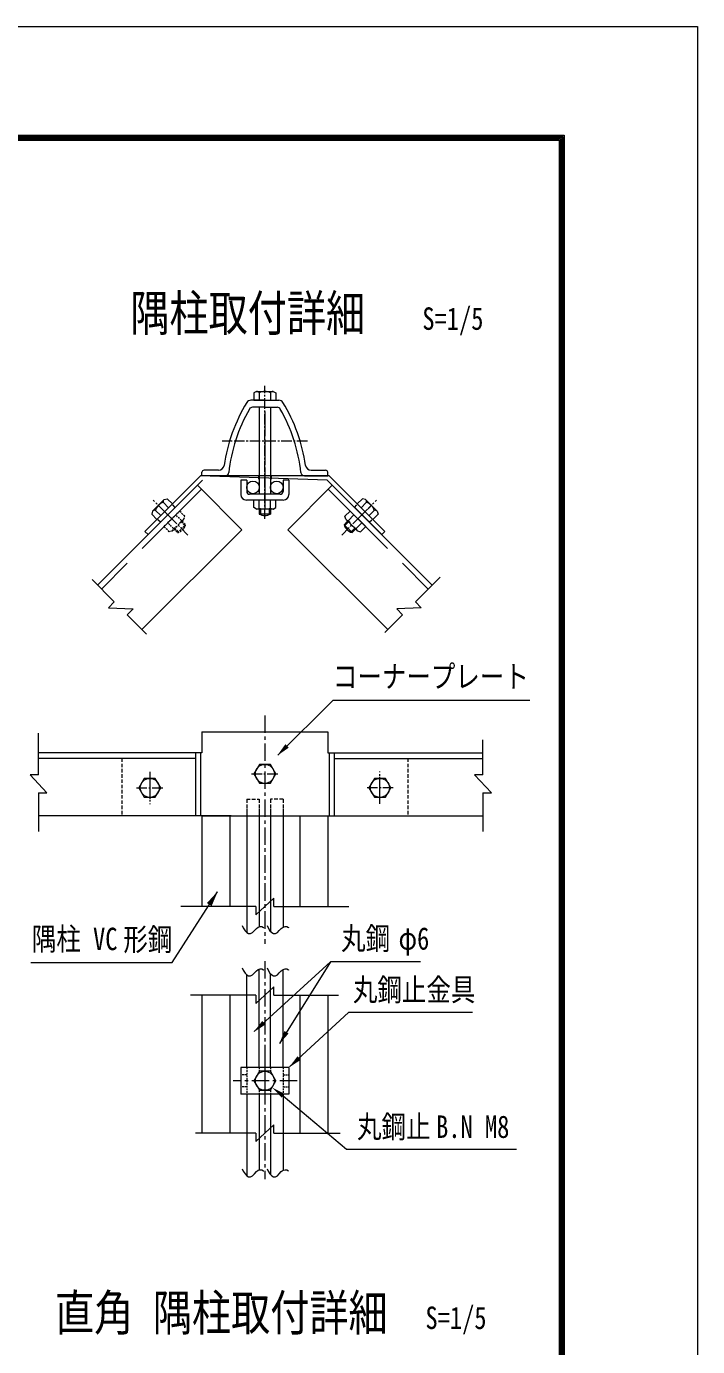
# Model space of a CAD drawing. Units: millimetres, scale not verified, with parts at other scales. Extents: x -4455 to 4455, y -3150 to 3150.
# Drawn here: x 3014 to 4455, y 317 to 3150 of the extents above; entities that cross this region are included whole.
import ezdxf
from ezdxf.enums import TextEntityAlignment as Align

# ---------------------------------------------------------------- set-up
doc = ezdxf.new("R2010")
doc.units = ezdxf.units.MM
doc.header["$LTSCALE"] = 30
for name, pattern in [('DASHED', [7.5, 6, -1.5]), ('USER1', [2, 1.25, -0.25, 0.25, -0.25]), ('USER2', [1.125, 0.75, -0.125, 0.125, -0.125]), ('USER3', [0.1875, 0.125, -0.0625]), ('USER5', [0.375, 0.25, -0.125])]:
    doc.linetypes.add(name, pattern=pattern)
for name, color, linetype, lineweight in [('0-0_D-STR-TXT', 3, 'Continuous', 13), ('0-2_D-STR-DIM', 4, 'Continuous', 13), ('0-3_D-BMK', 2, 'USER2', 13), ('0-4_D-STR1', 1, 'Continuous', 18), ('0-5_D-STR3', 3, 'Continuous', 13), ('0-B_7詳細', 3, 'Continuous', 18), ('1-0_D-TTL', 7, 'Continuous', 9)]:
    doc.layers.add(name, color=color, linetype=linetype, lineweight=lineweight)
doc.layers.add('0-8_D-TTL-TXT', color=7, linetype='Continuous')
doc.styles.add('ＭＳ ゴシック', font='')
doc.styles.get('ＭＳ ゴシック').set_extended_font_data('MS Gothic')

msp = doc.modelspace()

# ---------------------------------------------------------------- linework, layer by layer
at = {"layer": '0-0_D-STR-TXT'}
msp.add_lwpolyline([(3023.64, 1141.45), (3327.39, 1141.45), (3424.2, 1292.64)], dxfattribs=at)
msp.add_solid([(3425.44, 1294.58), (3411.88, 1262.3), (3401.79, 1268.76)], dxfattribs=at)
at = {"layer": '0-2_D-STR-DIM'}
for p, q in [((3040.36, 1543.94), (3040.36, 1633.45)), ((3994.21, 1543.94), (3994.21, 1618.97)), ((3022.36, 1543.94), (3058.36, 1505.17)), ((3040.36, 1543.94), (3022.36, 1543.94)), ((3976.21, 1543.94), (4012.21, 1505.17)), ((3994.21, 1543.94), (3976.21, 1543.94)), ((3040.36, 1505.17), (3040.36, 1422.64)), ((3040.36, 1505.17), (3058.36, 1505.17)), ((3994.21, 1505.17), (3994.21, 1422.64)), ((3994.21, 1505.17), (4012.21, 1505.17)), ((3506.72, 1243.39), (3545.5, 1279.39)), ((3545.5, 1261.39), (3545.5, 1279.39)), ((3506.72, 1261.39), (3346.02, 1261.39)), ((3506.72, 1261.39), (3506.72, 1243.39)), ((3506.72, 1052.94), (3545.5, 1088.94)), ((3545.5, 1070.94), (3545.5, 1088.94)), ((3506.72, 1070.94), (3366.73, 1070.94)), ((3506.72, 1070.94), (3506.72, 1052.94)), ((3545.5, 1070.94), (3684.28, 1070.94)), ((3506.72, 774.81), (3377.1, 774.81)), ((3545.5, 774.81), (3545.5, 792.81)), ((3545.5, 774.81), (3687.49, 774.81))]:
    msp.add_line(p, q, dxfattribs=at)
for points in [[(3477.57, 1220.47), (3479.83, 1215.34), (3483.51, 1209.32), (3487.31, 1205.34), (3491.21, 1203.41), (3495.24, 1203.53), (3499.37, 1205.69), (3503.63, 1209.89), (3507.86, 1214.33), (3511.93, 1217.17), (3515.84, 1218.41), (3519.6, 1218.06), (3523.2, 1216.12), (3523.57, 1215.74)], [(3531.11, 1220.47), (3533.38, 1215.34), (3537.06, 1209.32), (3540.85, 1205.34), (3544.76, 1203.41), (3548.78, 1203.53), (3552.92, 1205.69), (3557.17, 1209.89), (3561.4, 1214.33), (3565.47, 1217.17), (3569.39, 1218.41), (3573.14, 1218.06), (3576.74, 1216.12), (3577.11, 1215.74)], [(3477.57, 1129.68), (3479.83, 1124.55), (3483.51, 1118.53), (3487.31, 1114.55), (3491.21, 1112.62), (3495.24, 1112.73), (3499.37, 1114.89), (3503.63, 1119.1), (3507.86, 1123.53), (3511.93, 1126.37), (3515.84, 1127.62), (3519.6, 1127.27), (3523.2, 1125.32), (3523.57, 1124.94)], [(3531.11, 1129.68), (3533.38, 1124.55), (3537.06, 1118.53), (3540.85, 1114.55), (3544.76, 1112.62), (3548.78, 1112.73), (3552.92, 1114.89), (3557.17, 1119.1), (3561.4, 1123.53), (3565.47, 1126.37), (3569.39, 1127.62), (3573.14, 1127.27), (3576.74, 1125.32), (3577.11, 1124.94)], [(3506.72, 774.81), (3506.72, 756.81), (3545.5, 792.81)], [(3477.57, 698.43), (3479.83, 693.3), (3483.51, 687.27), (3487.31, 683.3), (3491.21, 681.37), (3495.24, 681.48), (3499.37, 683.64), (3503.63, 687.85), (3507.86, 692.28), (3511.93, 695.12), (3515.84, 696.37), (3519.6, 696.02), (3523.2, 694.07), (3523.57, 693.69)], [(3531.11, 698.43), (3533.38, 693.3), (3537.06, 687.27), (3540.85, 683.3), (3544.76, 681.37), (3548.78, 681.48), (3552.92, 683.64), (3557.17, 687.85), (3561.4, 692.28), (3565.47, 695.12), (3569.39, 696.37), (3573.14, 696.02), (3576.74, 694.07), (3577.11, 693.69)]]:
    msp.add_lwpolyline(points, dxfattribs=at)
at = {"layer": '0-3_D-BMK'}
for p, q in [((3526.11, 2093.31), (3526.11, 2378.6)), ((3617.5, 2260.16), (3434.34, 2260.16)), ((3361.15, 2058.6), (3286.17, 2133.59)), ((3691.07, 2058.6), (3766.05, 2133.59)), ((3279.13, 1550.19), (3279.13, 1480.8)), ((3279.13, 1539.96), (3279.13, 1492.13)), ((3497.55, 1546.05), (3554.67, 1546.05)), ((3773.09, 1481.82), (3773.09, 1551.21)), ((3773.09, 1492.04), (3773.09, 1539.88)), ((3250.57, 1516), (3307.69, 1516)), ((3801.65, 1516), (3744.52, 1516))]:
    msp.add_line(p, q, dxfattribs=at)
at = {"layer": '0-3_D-BMK', "linetype": 'USER1'}
for p, q in [((3526.11, 1671.23), (3526.11, 1181.15)), ((3526.11, 1144.11), (3526.11, 848.83))]:
    msp.add_line(p, q, dxfattribs=at)
at = {"layer": '0-4_D-STR1'}
for p, q in [((3526.11, 2347.76), (3496.11, 2347.76)), ((3526.11, 2332.76), (3499.48, 2332.76)), ((3526.11, 2347.76), (3556.11, 2347.76)), ((3391.11, 2185.76), (3391.11, 2193.26)), ((3441.31, 2185.76), (3391.11, 2185.76)), ((3426.76, 2197.76), (3395.61, 2197.76)), ((3610.91, 2185.76), (3661.11, 2185.76)), ((3625.45, 2197.76), (3656.61, 2197.76)), ((3661.11, 2185.76), (3661.11, 2193.26)), ((3476.94, 2070.1), (3381.48, 2165.56)), ((3575.28, 2070.1), (3670.74, 2165.56)), ((3660.13, 2176.16), (3885.25, 1951.04)), ((3476.94, 2070.1), (3262.43, 1855.58)), ((3575.28, 2070.1), (3789.79, 1855.58)), ((3391.11, 1591.05), (3040.36, 1591.05)), ((3661.11, 1591.05), (3994.21, 1591.05)), ((3377.5, 1579.05), (3040.36, 1579.05)), ((3674.72, 1579.05), (3991.96, 1579.05)), ((3454.02, 1456.05), (3040.36, 1456.05)), ((3391.11, 1456.05), (3391.11, 1261.39)), ((3451.11, 1456.05), (3451.11, 1261.39)), ((3600.45, 1456.05), (3994.21, 1456.05)), ((3601.11, 1456.05), (3601.11, 1261.39)), ((3661.11, 1456.05), (3661.11, 1261.39)), ((3391.11, 1070.94), (3391.11, 774.81)), ((3451.11, 1070.94), (3451.11, 774.81)), ((3601.11, 1070.94), (3601.11, 774.81)), ((3661.11, 1070.94), (3661.11, 774.81))]:
    msp.add_line(p, q, dxfattribs=at)
at = {"layer": '0-4_D-STR1', "linetype": 'DASHED'}
for p, q in [((3389.96, 2157.07), (3175.45, 1942.56)), ((3662.25, 2157.07), (3876.77, 1942.56))]:
    msp.add_line(p, q, dxfattribs=at)
at = {"layer": '0-4_D-STR1'}
for centre, radius, start, end in [((3794.83, 2155.82), 360, 148.65793, 171.65211), ((3794.83, 2155.82), 348, 150.15745, 173.95476), ((3496.11, 2337.26), 10.5, 90, 146.38009), ((3499.48, 2325.26), 7.5, 90, 150.15745), ((3552.73, 2325.26), 7.5, 29.84255, 90), ((3556.11, 2337.26), 10.5, 33.61991, 90), ((3257.38, 2155.82), 348, 6.04524, 29.84255), ((3257.38, 2155.82), 360, 8.34789, 31.34207), ((3395.61, 2193.26), 4.5, 90, 180), ((3426.76, 2209.76), 12, 270, 351.98548), ((3441.31, 2193.26), 7.5, 270, 353.95476), ((3610.91, 2193.26), 7.5, 186.04524, 270), ((3625.45, 2209.76), 12, 188.01452, 270), ((3656.61, 2193.26), 4.5, 0, 90)]:
    msp.add_arc(centre, radius, start, end, dxfattribs=at)
at = {"layer": '0-5_D-STR3'}
for p, q in [((3508.47, 2366.96), (3502.59, 2363.57)), ((3502.59, 2363.57), (3502.59, 2347.76)), ((3508.47, 2366.96), (3543.75, 2366.96)), ((3514.11, 2363.57), (3514.11, 2347.76)), ((3538.11, 2363.57), (3538.11, 2347.76)), ((3543.75, 2366.96), (3549.63, 2363.57)), ((3549.63, 2363.57), (3549.63, 2347.76)), ((3502.59, 2347.76), (3549.63, 2347.76)), ((3526.11, 2347.76), (3503.61, 2347.76)), ((3514.11, 2332.76), (3514.11, 2146.16)), ((3538.11, 2332.76), (3538.11, 2146.16)), ((3388.11, 2185.76), (3268.62, 2066.28)), ((3664.11, 2185.76), (3388.11, 2185.76)), ((3660.13, 2176.16), (3388.11, 2185.76)), ((3664.11, 2185.76), (3783.59, 2066.28)), ((3392.09, 2176.16), (3166.97, 1951.04)), ((3392.09, 2176.16), (3275.41, 2059.49)), ((3487.11, 2176.16), (3474.51, 2176.16)), ((3474.51, 2176.16), (3474.51, 2145.56)), ((3487.11, 2176.16), (3487.11, 2152.16)), ((3565.11, 2176.16), (3565.11, 2152.16)), ((3577.71, 2176.16), (3565.11, 2176.16)), ((3577.71, 2176.16), (3577.71, 2145.56)), ((3660.13, 2176.16), (3776.81, 2059.49)), ((3309.95, 2134.75), (3285, 2109.81)), ((3327.68, 2125.34), (3294.42, 2092.07)), ((3308.36, 2128.37), (3319.54, 2117.19)), ((3309.95, 2134.75), (3316.51, 2136.51)), ((3316.51, 2136.51), (3327.68, 2125.34)), ((3565.71, 2133.56), (3486.51, 2133.56)), ((3559.11, 2146.16), (3493.11, 2146.16)), ((3549.63, 2133.56), (3502.59, 2133.56)), ((3502.59, 2117.69), (3502.59, 2133.56)), ((3514.11, 2116.42), (3514.11, 2133.56)), ((3538.11, 2116.42), (3538.11, 2133.56)), ((3735.71, 2136.51), (3724.54, 2125.34)), ((3724.54, 2125.34), (3757.8, 2092.07)), ((3743.86, 2128.37), (3732.68, 2117.19)), ((3742.27, 2134.75), (3735.71, 2136.51)), ((3742.27, 2134.75), (3767.22, 2109.81)), ((3285, 2109.81), (3283.24, 2103.25)), ((3283.24, 2103.25), (3294.42, 2092.07)), ((3291.39, 2111.4), (3302.57, 2100.22)), ((3508.35, 2114.36), (3502.59, 2117.69)), ((3543.87, 2114.36), (3508.35, 2114.36)), ((3514.11, 2114.36), (3514.11, 2103.7)), ((3538.11, 2103.7), (3514.11, 2103.7)), ((3538.11, 2114.36), (3538.11, 2103.7)), ((3698.04, 2098.84), (3709.26, 2110.06)), ((3699.76, 2092.41), (3698.04, 2098.84)), ((3705.29, 2089.8), (3717.41, 2101.92)), ((3742.52, 2076.8), (3709.26, 2110.06)), ((3760.83, 2111.4), (3749.65, 2100.22)), ((3768.97, 2103.25), (3757.8, 2092.07)), ((3767.22, 2109.81), (3768.97, 2103.25)), ((3703.83, 2088.34), (3696.29, 2080.8)), ((3713.26, 2063.83), (3696.29, 2080.8)), ((3724.88, 2067.3), (3699.76, 2092.41)), ((3720.8, 2071.37), (3713.26, 2063.83)), ((3722.26, 2072.83), (3734.38, 2084.95))]:
    msp.add_line(p, q, dxfattribs=at)
at = {"layer": '0-5_D-STR3', "color": 1, "linetype": 'USER1'}
for p, q in [((3335.57, 2084.19), (3294.4, 2125.36)), ((3716.65, 2084.19), (3757.82, 2125.36)), ((3716.65, 2084.19), (3757.82, 2125.36))]:
    msp.add_line(p, q, dxfattribs=at)
at = {"layer": '0-5_D-STR3', "color": 1, "linetype": 'USER3'}
for p, q in [((3309.69, 2076.8), (3342.96, 2110.06)), ((3346.93, 2089.8), (3334.81, 2101.92)), ((3320.92, 2065.57), (3309.69, 2076.8)), ((3329.96, 2072.83), (3317.84, 2084.95)), ((3327.34, 2067.3), (3352.46, 2092.41)), ((3331.42, 2071.37), (3338.95, 2063.83)), ((3333.11, 2073.07), (3341.51, 2064.67)), ((3338.95, 2063.83), (3355.92, 2080.8)), ((3346.69, 2086.64), (3355.08, 2078.25)), ((3348.39, 2088.34), (3355.92, 2080.8)), ((3327.34, 2067.3), (3320.92, 2065.57))]:
    msp.add_line(p, q, dxfattribs=at)
at = {"layer": '0-5_D-STR3', "color": 1, "linetype": 'USER5'}
for p, q in [((3333.75, 2117.83), (3326.96, 2124.61)), ((3718.47, 2117.83), (3725.26, 2124.61)), ((3718.47, 2117.83), (3725.26, 2124.61)), ((3301.93, 2086.01), (3295.14, 2092.79)), ((3750.29, 2086.01), (3757.08, 2092.79)), ((3750.29, 2086.01), (3757.08, 2092.79))]:
    msp.add_line(p, q, dxfattribs=at)
at = {"layer": '0-5_D-STR3', "color": 1}
for p, q in [((3516.51, 2114.36), (3516.51, 2102.49)), ((3535.71, 2114.36), (3535.71, 2102.49)), ((3705.53, 2086.64), (3697.13, 2078.25)), ((3719.11, 2073.07), (3710.71, 2064.67))]:
    msp.add_line(p, q, dxfattribs=at)
at = {"layer": '0-5_D-STR3'}
for points in [[(3543.87, 2114.36), (3549.63, 2117.69), (3549.63, 2133.56)], [(3724.88, 2067.3), (3731.3, 2065.57), (3742.52, 2076.8)]]:
    msp.add_lwpolyline(points, dxfattribs=at)
at = {"layer": '0-5_D-STR3', "color": 1, "linetype": 'USER3'}
msp.add_lwpolyline([(3352.46, 2092.41), (3354.18, 2098.84), (3342.96, 2110.06)], dxfattribs=at)
at = {"layer": '0-5_D-STR3'}
for centre, radius, start, end in [((3508.77, 2361.09), 5.88, 24.94299, 92.968), ((3526.11, 2344.06), 22.91, 58.40741, 121.59259), ((3543.44, 2361.09), 5.88, 87.032, 155.05701), ((3313.67, 2106.08), 22.91, 103.40741, 166.59259), ((3313.89, 2130.38), 5.88, 132.032, 200.05701), ((3486.51, 2145.56), 12, 180, 270), ((3559.11, 2152.16), 6, 270, 0), ((3565.71, 2145.56), 12, 270, 0), ((3738.33, 2130.38), 5.88, 339.94299, 47.968), ((3738.55, 2106.08), 22.91, 13.40741, 76.59259), ((3289.37, 2105.87), 5.88, 69.94299, 137.968), ((3508.35, 2123.45), 9.09, 270, 309.3382), ((3526.11, 2150.36), 36, 250.52878, 289.47122), ((3526.11, 2124.49), 24, 240, 300), ((3543.87, 2123.45), 9.09, 230.6618, 270), ((3762.85, 2105.87), 5.88, 42.032, 110.05701), ((3719.48, 2087.01), 24, 195, 255), ((3706.18, 2098.84), 9.09, 225, 264.3382), ((3737.77, 2105.31), 36, 205.52878, 244.47122), ((3731.3, 2073.72), 9.09, 185.6618, 225)]:
    msp.add_arc(centre, radius, start, end, dxfattribs=at)
at = {"layer": '0-5_D-STR3', "color": 1, "linetype": 'USER3'}
for centre, radius, start, end in [((3320.92, 2073.72), 9.09, 315, 354.3382), ((3314.45, 2105.31), 36, 295.52878, 334.47122), ((3332.74, 2087.01), 24, 285, 345), ((3346.03, 2098.84), 9.09, 275.6618, 315)]:
    msp.add_arc(centre, radius, start, end, dxfattribs=at)
at = {"layer": '0-B_7詳細', "color": 7, "lineweight": 9}
for p, q in [((3526.11, 2332.76), (3552.73, 2332.76)), ((3275.41, 2059.49), (3268.62, 2066.28)), ((3776.81, 2059.49), (3783.59, 2066.28)), ((3391.11, 1636.05), (3661.11, 1636.05)), ((3391.11, 1636.05), (3391.11, 1591.05)), ((3661.11, 1636.05), (3661.11, 1591.05)), ((3377.5, 1591.05), (3377.5, 1456.05)), ((3388.11, 1591.05), (3388.11, 1456.05)), ((3664.11, 1591.05), (3664.11, 1456.05)), ((3674.72, 1591.05), (3674.72, 1456.05)), ((3391.11, 1456.05), (3661.11, 1456.05)), ((3487.16, 1471.05), (3487.16, 1205.5)), ((3514.16, 1471.05), (3514.16, 1217.88)), ((3538.06, 1471.05), (3538.06, 1208.27)), ((3565.06, 1471.05), (3565.06, 1216.88)), ((3487.16, 915.76), (3487.16, 1114.7)), ((3514.16, 915.76), (3514.16, 1127.08)), ((3538.06, 915.76), (3538.06, 1117.47)), ((3565.06, 915.76), (3565.06, 1126.08)), ((3474.51, 915.76), (3474.51, 858.76)), ((3577.71, 915.76), (3474.51, 915.76)), ((3577.71, 915.76), (3577.71, 858.76)), ((3577.71, 858.76), (3474.51, 858.76)), ((3487.16, 858.76), (3487.16, 683.45)), ((3514.16, 858.76), (3514.16, 695.83)), ((3538.06, 858.76), (3538.06, 686.22)), ((3565.06, 858.76), (3565.06, 694.83))]:
    msp.add_line(p, q, dxfattribs=at)
at = {"layer": '0-B_7詳細', "color": 1, "linetype": 'USER1'}
for p, q in [((3526.11, 2323.78), (3526.11, 2165.2)), ((3526.11, 2308.56), (3526.11, 2176.94)), ((3526.11, 2261.58), (3526.11, 2114.27)), ((3526.11, 2246.49), (3526.11, 2114.27)), ((3526.11, 2157.43), (3526.11, 2123.05)), ((3526.11, 933.67), (3526.11, 676.29)), ((3595.65, 887.26), (3458.3, 887.26))]:
    msp.add_line(p, q, dxfattribs=at)
at = {"layer": '0-B_7詳細', "color": 1, "linetype": 'USER5'}
for p, q in [((3512.61, 2185.76), (3512.61, 2176.16)), ((3539.61, 2185.76), (3539.61, 2176.16))]:
    msp.add_line(p, q, dxfattribs=at)
at = {"layer": '0-B_7詳細', "color": 4}
for p, q in [((3203.02, 1914.99), (3155.15, 1962.85)), ((3849.2, 1914.99), (3902.63, 1968.42)), ((3203.02, 1914.99), (3190.29, 1902.26)), ((3190.29, 1902.26), (3243.16, 1900.3)), ((3230.43, 1887.58), (3243.16, 1900.3)), ((3861.93, 1902.26), (3809.06, 1900.3)), ((3821.78, 1887.58), (3809.06, 1900.3)), ((3849.2, 1914.99), (3861.93, 1902.26)), ((3230.43, 1887.58), (3272.28, 1845.73)), ((3821.78, 1887.58), (3783.63, 1849.42)), ((3545.5, 1261.39), (3706.26, 1261.39)), ((3667.21, 1142.37), (3557.71, 967.65))]:
    msp.add_line(p, q, dxfattribs=at)
at = {"layer": '0-B_7詳細', "linetype": 'USER5'}
for p, q in [((3219.13, 1579.05), (3219.13, 1456.05)), ((3833.09, 1579.05), (3833.09, 1456.05)), ((3487.16, 1491.39), (3487.16, 1471.05)), ((3487.16, 1491.39), (3514.16, 1491.39)), ((3514.16, 1491.39), (3514.16, 1471.05)), ((3538.06, 1491.39), (3538.06, 1471.05)), ((3565.06, 1491.39), (3538.06, 1491.39)), ((3565.06, 1491.39), (3565.06, 1471.05))]:
    msp.add_line(p, q, dxfattribs=at)
at = {"layer": '0-B_7詳細', "color": 1, "linetype": 'USER3'}
for p, q in [((3487.11, 915.76), (3487.11, 858.76)), ((3514.16, 915.76), (3514.16, 907.31)), ((3538.06, 915.76), (3538.06, 907.31)), ((3565.11, 915.76), (3565.11, 858.76)), ((3487.11, 900.01), (3474.51, 900.01)), ((3565.11, 900.01), (3577.71, 900.01)), ((3487.11, 874.51), (3474.51, 874.51)), ((3514.16, 867.22), (3514.16, 858.76)), ((3538.06, 867.22), (3538.06, 858.76)), ((3565.11, 874.51), (3577.71, 874.51))]:
    msp.add_line(p, q, dxfattribs=at)
at = {"layer": '0-B_7詳細', "color": 1}
for p, q in [((3565.47, 855.12), (3701.08, 740.17)), ((3701.08, 740.17), (4066.48, 740.17))]:
    msp.add_line(p, q, dxfattribs=at)
at = {"layer": '0-B_7詳細', "color": 4}
for points in [[(4094.64, 1703.47), (3672.03, 1703.47), (3553.88, 1586.27)], [(3859.98, 1142.37), (3667.21, 1142.37), (3503.33, 992.97)]]:
    msp.add_lwpolyline(points, dxfattribs=at)
at = {"layer": '0-B_7詳細'}
for points in [[(3549.63, 1546.05), (3537.87, 1566.42), (3514.35, 1566.42), (3502.59, 1546.05), (3514.35, 1525.68), (3537.87, 1525.68)], [(3302.65, 1516), (3290.89, 1536.37), (3267.37, 1536.37), (3255.61, 1516), (3267.37, 1495.64), (3290.89, 1495.64)], [(3749.57, 1516), (3761.33, 1495.64), (3784.85, 1495.64), (3796.61, 1516), (3784.85, 1536.37), (3761.33, 1536.37)], [(3549.63, 887.26), (3537.87, 907.63), (3514.35, 907.63), (3502.59, 887.26), (3514.35, 866.9), (3537.87, 866.9)]]:
    msp.add_lwpolyline(points, close=True, dxfattribs=at)
at = {"layer": '0-B_7詳細', "color": 1}
msp.add_lwpolyline([(3971.75, 1033.78), (3705.71, 1033.78), (3579.18, 917.12)], dxfattribs=at)
at = {"layer": '0-B_7詳細'}
for centre, radius in [((3500.66, 2160.79), 13.5), ((3551.56, 2160.79), 13.5), ((3526.11, 1546.05), 20.4), ((3279.13, 1516), 20.4), ((3773.09, 1516), 20.4), ((3526.11, 887.26), 20.4)]:
    msp.add_circle(centre, radius, dxfattribs=at)
msp.add_arc((3493.11, 2152.16), 6, 180, 270, dxfattribs=at)
at = {"layer": '0-B_7詳細', "color": 4}
for points in [[(3552.46, 1584.87), (3570.09, 1609.69), (3577.42, 1602.29)], [(3501.86, 991.62), (3520.52, 1015.69), (3527.54, 1007.99)], [(3556.65, 965.96), (3568.16, 994.14), (3576.99, 988.61)]]:
    msp.add_solid(points, dxfattribs=at)
at = {"layer": '0-B_7詳細', "color": 1}
for points in [[(3577.71, 915.76), (3596.23, 939.93), (3603.3, 932.27)], [(3562.48, 851.11), (3541.43, 873.06), (3568.46, 859.13)]]:
    msp.add_solid(points, dxfattribs=at)
at = {"layer": '1-0_D-TTL', "color": 2, "lineweight": 18}
msp.add_lwpolyline([(-4454.85, 3150.21), (4454.85, 3150.21), (4454.85, -3150.21), (-4454.85, -3150.21)], close=True, dxfattribs=at)
at = {"layer": '1-0_D-TTL'}
for points in [[(-4168.47, 2916.87), (4168.47, 2916.87), (4168.47, -2916.87), (-4168.47, -2916.87)], [(-4165.81, 2914.21), (4165.81, 2914.21), (4165.81, -2914.21), (-4165.81, -2914.21)], [(-4163.16, 2911.56), (4163.16, 2911.56), (4163.16, -2911.56), (-4163.16, -2911.56)], [(-4160.51, 2908.91), (4160.51, 2908.91), (4160.51, -2908.91), (-4160.51, -2908.91)], [(-4157.86, 2906.26), (4157.86, 2906.26), (4157.86, -2906.26), (-4157.86, -2906.26)]]:
    msp.add_lwpolyline(points, close=True, dxfattribs=at)

# ---------------------------------------------------------------- texts
at = {"layer": '0-0_D-STR-TXT', "style": 'ＭＳ ゴシック', "width": 0.8}
for s, p in [('コーナープレート', (3672.08, 1716.59)), ('隅柱 VC ', (3026.01, 1153.19)), ('形鋼', (3222.24, 1152.04)), ('丸鋼', (3689.79, 1154.25)), ('φ6', (3812.99, 1154.25)), ('丸鋼止金具', (3715.12, 1044.25)), ('丸鋼止', (3723.92, 750.24)), ('B.N M8', (3893.62, 750.24))]:
    msp.add_text(s, height=48.17, dxfattribs=at).set_placement(p, align=Align.BOTTOM_LEFT)
at = {"layer": '0-8_D-TTL-TXT', "style": 'ＭＳ ゴシック', "width": 0.8}
for s, p in [('隅柱取付詳細', (3237.35, 2473.31)), ('直角 隅柱取付詳細', (3075.75, 327.92))]:
    msp.add_text(s, height=76.98, dxfattribs=at).set_placement(p, align=Align.BOTTOM_LEFT)
at = {"layer": '0-8_D-TTL-TXT', "color": 3, "style": 'ＭＳ ゴシック', "width": 0.8}
for p in [(3864.13, 2484.51), (3870.8, 340.06)]:
    msp.add_text('S=1/5', height=48.17, dxfattribs=at).set_placement(p, align=Align.BOTTOM_LEFT)

doc.saveas('drawing.dxf')
